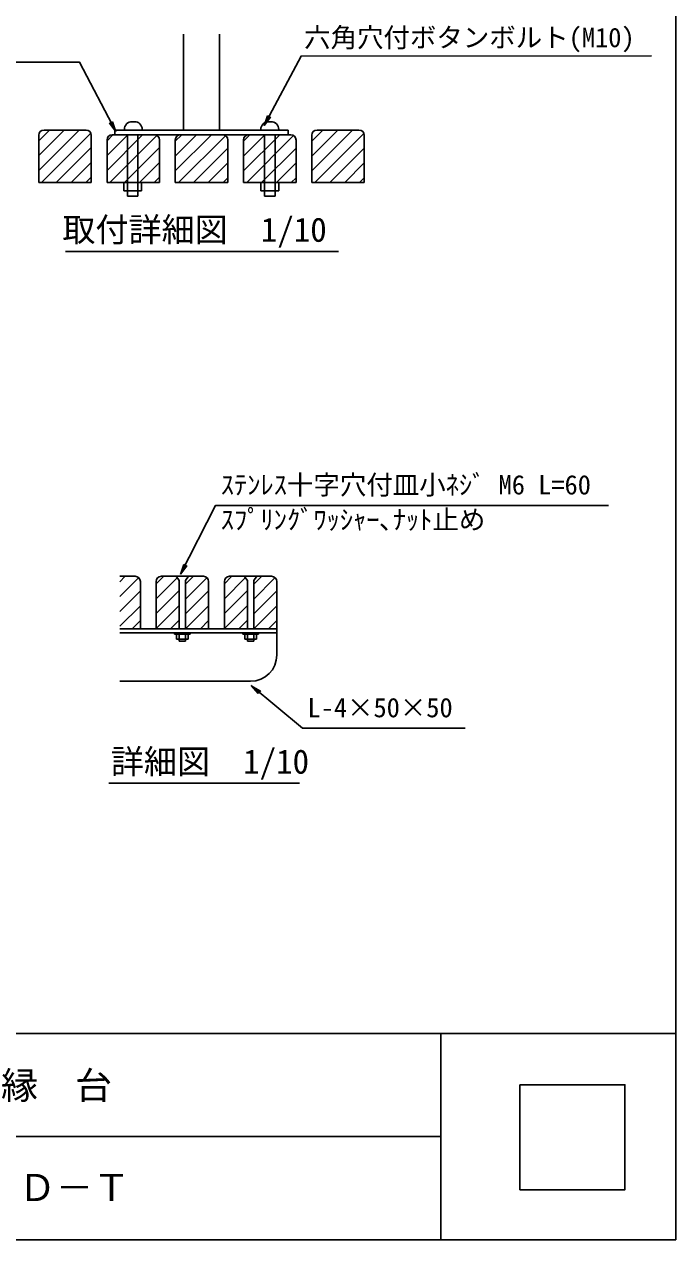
# Model space of a CAD drawing. Units: millimetres at full size, sheet at 1:20; details may follow other scales. Extents: x 146 to 5622, y 2232 to 5966.
# Drawn here: x 4381 to 5622, y 2232 to 4548 of the extents above; entities that cross this region are included whole.
import ezdxf
from ezdxf.enums import TextEntityAlignment as Align

# ---------------------------------------------------------------- set-up
doc = ezdxf.new("R2010")
doc.units = ezdxf.units.MM
doc.header["$LTSCALE"] = 20
doc.linetypes.add('DASHED', pattern=[7.5, 6, -1.5])
for name, color, linetype, lineweight in [('0_2', 7, 'Continuous', 25), ('_0-0_', 7, 'Continuous', 25), ('ハッチ', 4, 'Continuous', 25), ('寸法', 3, 'Continuous', 25), ('本体', 7, 'Continuous', 25)]:
    doc.layers.add(name, color=color, linetype=linetype, lineweight=lineweight)
doc.styles.add('ＭＳ ゴシック', font='')
doc.styles.get('ＭＳ ゴシック').set_extended_font_data('MS Gothic')

msp = doc.modelspace()

# ---------------------------------------------------------------- hatches: boundary and pattern name
at = {"layer": '寸法'}
for points in [[(4555.83, 4343.61), (4543.74, 4359.85), (4549.35, 4362.79)], [(4838.17, 4355.27), (4844.74, 4374.42), (4850.34, 4371.46)], [(4678.69, 3500.21), (4684.96, 3519.46), (4690.6, 3516.58)], [(4813.65, 3288.21), (4831.04, 3277.84), (4826.98, 3272.97)]]:
    msp.add_hatch(color=256, dxfattribs=at).paths.add_polyline_path(points)

# ---------------------------------------------------------------- linework, layer by layer
at = {"layer": '0_2'}
msp.add_line((5174.4, 2428.93), (3230.51, 2428.93), dxfattribs=at)
at = {"layer": '_0-0_'}
for p, q in [((4553.8, 4337.63), (4883.8, 4337.63)), ((4408.8, 4246.61), (4508.8, 4246.61)), ((4538.8, 4246.61), (4638.8, 4246.61)), ((4668.8, 4246.61), (4768.8, 4246.61)), ((4798.8, 4246.61), (4898.8, 4246.61)), ((4928.8, 4246.61), (5028.8, 4246.61)), ((5174.4, 2625.51), (5174.4, 2232.35))]:
    msp.add_line(p, q, dxfattribs=at)
at = {"layer": '_0-0_', "color": 6}
msp.add_line((145.83, 2625.51), (5622.08, 2625.51), dxfattribs=at)
msp.add_lwpolyline([(5622.08, 5855.98), (145.83, 5855.98), (145.83, 2232.35), (5622.08, 2232.35)], close=True, dxfattribs=at)
at = {"layer": '_0-0_'}
msp.add_lwpolyline([(5325.5, 2527.64), (5525.5, 2527.64), (5525.5, 2327.64), (5325.5, 2327.64)], close=True, dxfattribs=at)
at = {"layer": 'ハッチ'}
for p, q in [((4408.8, 4269.8), (4485.61, 4346.61)), ((4408.8, 4298.09), (4457.32, 4346.61)), ((4408.8, 4326.37), (4429.04, 4346.61)), ((4413.89, 4246.61), (4507.94, 4340.66)), ((4538.8, 4269.8), (4606.63, 4337.63)), ((4538.8, 4298.09), (4578.34, 4337.63)), ((4538.8, 4326.37), (4550.06, 4337.63)), ((4543.89, 4246.61), (4633.66, 4336.37)), ((4668.8, 4325.3), (4681.13, 4337.63)), ((4668.8, 4268.73), (4737.7, 4337.63)), ((4668.8, 4297.01), (4709.42, 4337.63)), ((4674.97, 4246.61), (4764.28, 4335.92)), ((4798.8, 4325.3), (4811.13, 4337.63)), ((4798.8, 4268.73), (4867.7, 4337.63)), ((4798.8, 4297.01), (4839.42, 4337.63)), ((4804.97, 4246.61), (4894.32, 4335.97)), ((4928.8, 4325.3), (4950.11, 4346.61)), ((4928.8, 4297.01), (4978.4, 4346.61)), ((4928.8, 4268.73), (5006.68, 4346.61)), ((4934.97, 4246.61), (5028.25, 4339.89)), ((4442.17, 4246.61), (4508.8, 4313.24)), ((4572.17, 4246.61), (4638.8, 4313.24)), ((4703.25, 4246.61), (4768.8, 4312.16)), ((4833.25, 4246.61), (4898.8, 4312.16)), ((4963.25, 4246.61), (5028.8, 4312.16)), ((4470.46, 4246.61), (4508.8, 4284.95)), ((4600.46, 4246.61), (4638.8, 4284.95)), ((4731.53, 4246.61), (4768.8, 4283.88)), ((4861.53, 4246.61), (4898.8, 4283.88)), ((4991.53, 4246.61), (5028.8, 4283.88)), ((4498.74, 4246.61), (4508.8, 4256.67)), ((4628.74, 4246.61), (4638.8, 4256.67)), ((4759.82, 4246.61), (4768.8, 4255.59)), ((4889.82, 4246.61), (4898.8, 4255.59)), ((5019.82, 4246.61), (5028.8, 4255.59)), ((4563.05, 3485.94), (4572.79, 3495.68)), ((4563.05, 3457.66), (4598.73, 3493.34)), ((4632.31, 3481.77), (4646.22, 3495.68)), ((4632.31, 3453.48), (4672.11, 3493.28)), ((4688.31, 3481.2), (4702.79, 3495.68)), ((4688.31, 3452.91), (4728.73, 3493.34)), ((4762.31, 3481.77), (4776.22, 3495.68)), ((4762.31, 3453.48), (4802.11, 3493.28)), ((4818.31, 3481.2), (4832.79, 3495.68)), ((4818.31, 3452.91), (4858.73, 3493.34)), ((4563.05, 3429.37), (4602.31, 3468.63)), ((4632.31, 3425.2), (4676.31, 3469.2)), ((4688.31, 3424.63), (4732.31, 3468.63)), ((4762.31, 3425.2), (4806.31, 3469.2)), ((4818.31, 3424.63), (4862.31, 3468.63)), ((4563.05, 3401.09), (4602.31, 3440.35)), ((4632.31, 3396.91), (4676.31, 3440.91)), ((4688.31, 3396.35), (4732.31, 3440.35)), ((4762.31, 3396.91), (4806.31, 3440.91)), ((4818.31, 3396.35), (4862.31, 3440.35)), ((4585.92, 3395.68), (4602.31, 3412.06)), ((4659.36, 3395.68), (4676.31, 3412.63)), ((4715.92, 3395.68), (4732.31, 3412.06)), ((4789.36, 3395.68), (4806.31, 3412.63)), ((4845.92, 3395.68), (4862.31, 3412.06))]:
    msp.add_line(p, q, dxfattribs=at)
at = {"layer": '寸法'}
for p, q in [((4459.96, 4115.19), (4979.78, 4115.19)), ((4541.99, 3102.48), (4905.51, 3102.48))]:
    msp.add_line(p, q, dxfattribs=at)
for points in [[(4555.83, 4343.61), (4486.41, 4475.96), (4124.86, 4475.81)], [(4838.17, 4355.27), (4908.42, 4487.73), (5576.29, 4488.23)], [(4678.69, 3500.21), (4745.73, 3631.56), (5493.78, 3631.56)], [(4813.65, 3288.21), (4910.94, 3207.05), (5220.81, 3207.05)]]:
    msp.add_lwpolyline(points, dxfattribs=at)
at = {"layer": '寸法', "lineweight": 13}
for points in [[(4555.83, 4343.61), (4543.74, 4359.85), (4549.35, 4362.79)], [(4838.17, 4355.27), (4844.74, 4374.42), (4850.34, 4371.46)], [(4678.69, 3500.21), (4684.96, 3519.46), (4690.6, 3516.58)], [(4813.65, 3288.21), (4831.04, 3277.84), (4826.98, 3272.97)]]:
    msp.add_lwpolyline(points, close=True, dxfattribs=at)
at = {"layer": '本体'}
for p, q in [((4684.8, 4529.61), (4684.8, 4346.61)), ((4752.8, 4529.61), (4752.8, 4346.61)), ((4586.6, 4362.61), (4591, 4362.61)), ((4846.6, 4362.61), (4851, 4362.61)), ((4408.8, 4336.61), (4408.8, 4246.61)), ((4498.8, 4346.61), (4418.8, 4346.61)), ((4508.8, 4336.61), (4508.8, 4246.61)), ((4628.8, 4337.63), (4548.8, 4337.63)), ((4553.8, 4346.61), (4553.8, 4337.63)), ((4883.8, 4346.61), (4553.8, 4346.61)), ((4571.8, 4347.81), (4571.8, 4346.61)), ((4605.8, 4347.81), (4605.8, 4346.61)), ((4678.8, 4337.61), (4718.8, 4337.61)), ((4758.8, 4337.61), (4718.8, 4337.61)), ((4888.8, 4337.63), (4808.8, 4337.63)), ((4831.8, 4347.81), (4831.8, 4346.61)), ((4865.8, 4347.81), (4865.8, 4346.61)), ((4883.8, 4346.61), (4883.8, 4337.63)), ((4928.8, 4336.61), (4928.8, 4246.61)), ((5018.8, 4346.61), (4938.8, 4346.61)), ((5028.8, 4336.61), (5028.8, 4246.61)), ((4538.8, 4327.63), (4538.8, 4246.61)), ((4638.8, 4327.63), (4638.8, 4246.61)), ((4668.8, 4327.63), (4668.8, 4246.61)), ((4768.8, 4327.63), (4768.8, 4246.61)), ((4798.8, 4327.63), (4798.8, 4246.61)), ((4898.8, 4327.63), (4898.8, 4246.61)), ((4570.73, 4230.61), (4570.73, 4246.61)), ((4577.73, 4246.61), (4577.73, 4220.61)), ((4597.73, 4246.61), (4597.73, 4220.61)), ((4604.73, 4230.61), (4604.73, 4246.61)), ((4831.8, 4230.61), (4831.8, 4246.61)), ((4838.8, 4246.61), (4838.8, 4220.61)), ((4858.8, 4246.61), (4858.8, 4220.61)), ((4865.8, 4230.61), (4865.8, 4246.61)), ((4570.73, 4230.61), (4604.73, 4230.61)), ((4577.73, 4220.61), (4597.73, 4220.61)), ((4831.8, 4230.61), (4865.8, 4230.61)), ((4838.8, 4220.61), (4858.8, 4220.61)), ((4592.31, 3496.35), (4563.05, 3496.35)), ((4602.31, 3486.35), (4602.31, 3396.35)), ((4632.31, 3486.35), (4632.31, 3396.35)), ((4642.31, 3496.35), (4722.31, 3496.35)), ((4676.31, 3488.35), (4670.31, 3496.35)), ((4676.31, 3488.35), (4676.31, 3396.35)), ((4688.31, 3488.35), (4694.31, 3496.35)), ((4688.31, 3488.35), (4688.31, 3396.35)), ((4732.31, 3486.35), (4732.31, 3396.35)), ((4762.31, 3486.35), (4762.31, 3396.35)), ((4772.31, 3496.35), (4852.31, 3496.35)), ((4806.31, 3488.35), (4800.31, 3496.35)), ((4806.31, 3488.35), (4806.31, 3396.35)), ((4818.31, 3488.35), (4824.31, 3496.35)), ((4818.31, 3488.35), (4818.31, 3396.35)), ((4862.31, 3486.35), (4862.31, 3396.35)), ((4862.31, 3396.35), (4563.05, 3396.35)), ((4862.31, 3388.35), (4563.05, 3388.35)), ((4667.31, 3388.35), (4667.31, 3386.35)), ((4697.31, 3386.35), (4667.31, 3386.35)), ((4671.31, 3386.35), (4671.31, 3376.35)), ((4676.31, 3386.35), (4676.31, 3372.95)), ((4676.31, 3386.35), (4676.31, 3372.95)), ((4688.31, 3386.35), (4688.31, 3372.95)), ((4688.31, 3386.35), (4688.31, 3372.95)), ((4693.31, 3386.35), (4693.31, 3376.35)), ((4697.31, 3388.35), (4697.31, 3386.35)), ((4797.31, 3388.35), (4797.31, 3386.35)), ((4827.31, 3386.35), (4797.31, 3386.35)), ((4801.31, 3386.35), (4801.31, 3376.35)), ((4806.31, 3386.35), (4806.31, 3372.95)), ((4818.31, 3386.35), (4818.31, 3372.95)), ((4823.31, 3386.35), (4823.31, 3376.35)), ((4827.31, 3388.35), (4827.31, 3386.35)), ((4862.31, 3346.35), (4862.31, 3396.35)), ((4693.31, 3376.35), (4671.31, 3376.35)), ((4676.31, 3372.95), (4688.31, 3372.95)), ((4823.31, 3376.35), (4801.31, 3376.35)), ((4806.31, 3372.95), (4818.31, 3372.95)), ((4812.31, 3296.35), (4563.05, 3296.35))]:
    msp.add_line(p, q, dxfattribs=at)
at = {"layer": '本体', "linetype": 'DASHED'}
for p, q in [((4577.73, 4337.63), (4577.73, 4246.61)), ((4597.73, 4337.63), (4597.73, 4246.61)), ((4838.8, 4337.63), (4838.8, 4246.61)), ((4858.8, 4337.63), (4858.8, 4246.61))]:
    msp.add_line(p, q, dxfattribs=at)
at = {"layer": '本体'}
for centre, radius, start, end in [((4586.6, 4347.81), 14.8, 90, 180), ((4591, 4347.81), 14.8, 0, 90), ((4846.6, 4347.81), 14.8, 90, 180), ((4851, 4347.81), 14.8, 0, 90), ((4418.8, 4336.61), 10, 90, 180), ((4498.8, 4336.61), 10, 0, 90), ((4548.8, 4327.63), 10, 90, 180), ((4628.8, 4327.63), 10, 0, 90), ((4678.8, 4327.63), 10, 90, 180), ((4758.8, 4327.63), 10, 0, 90), ((4808.8, 4327.63), 10, 90, 180), ((4888.8, 4327.63), 10, 0, 90), ((4938.8, 4336.61), 10, 90, 180), ((5018.8, 4336.61), 10, 0, 90), ((4592.31, 3486.35), 10, 360, 90), ((4642.31, 3486.35), 10, 90, 180), ((4722.31, 3486.35), 10, 360, 90), ((4772.31, 3486.35), 10, 90, 180), ((4852.31, 3486.35), 10, 360, 90), ((4812.31, 3346.35), 50, 270, 0)]:
    msp.add_arc(centre, radius, start, end, dxfattribs=at)

# ---------------------------------------------------------------- texts
at = {"layer": '_0-0_', "style": 'ＭＳ ゴシック'}
for s, p in [('縁\u3000台', (4442.54, 2526.38)), ('ＥＤ－Ｔ', (4441.43, 2331.79))]:
    msp.add_text(s, height=51.73, dxfattribs=at).set_placement(p, align=Align.MIDDLE_CENTER)
at = {"layer": '寸法', "style": 'ＭＳ ゴシック'}
for s, height, p in [('六角穴付ボタンボルト(M10)', 36.95, (4914.2, 4493.43)), ('取付詳細図\u30001/10', 46.19, (4453.7, 4119.88)), ('ｽﾃﾝﾚｽ十字穴付皿小ﾈｼﾞ M6 L=60', 36.95, (4755.53, 3641.15)), ('ｽﾌﾟﾘﾝｸﾞﾜｯｼｬｰ､ﾅｯﾄ止め', 36.95, (4755.53, 3574.75)), ('L-4×50×50', 36.95, (4920.74, 3216.64)), ('詳細図\u30001/10', 46.19, (4545.99, 3106.42))]:
    msp.add_text(s, height=height, dxfattribs=at).set_placement(p, align=Align.BOTTOM_LEFT)

doc.saveas('drawing.dxf')
